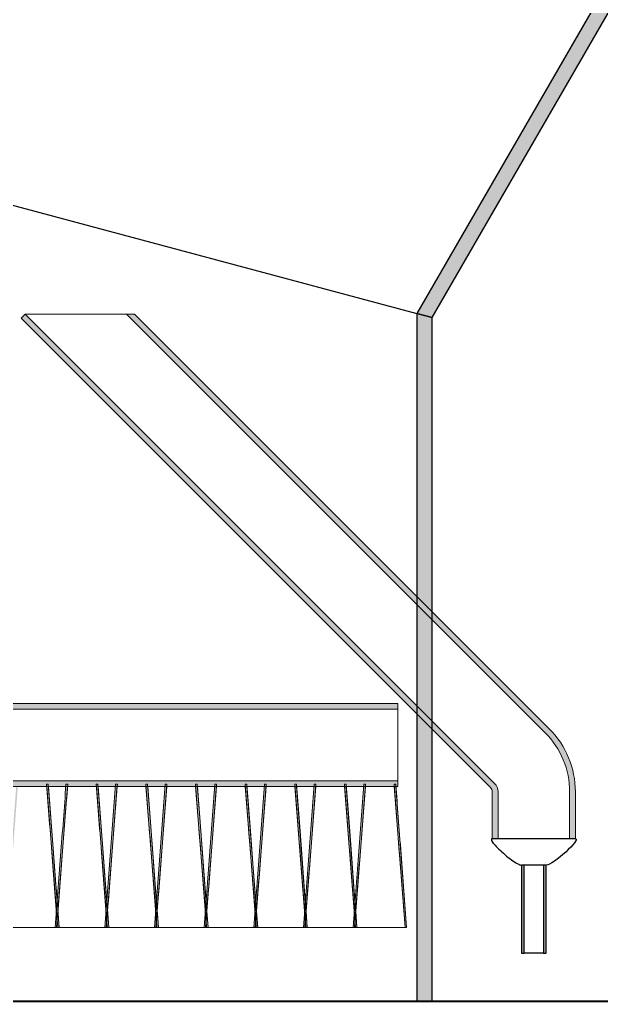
# Model space of a CAD drawing. Header units: millimetres. Extents: x 1147.5 to 1224.1, y 2097.1 to 2139.6.
# Drawn here: x 1215.834 to 1216.443, y 2106.029 to 2107.058 of the extents above; entities that cross this region are included whole.
import ezdxf

# ---------------------------------------------------------------- set-up
doc = ezdxf.new("R2010")
doc.units = ezdxf.units.MM
for name, color, linetype in [('Cubierta_BackgroundLines', 4, 'Continuous'), ('Cubierta_IntersectionBoundary', 4, 'Continuous'), ('Cubierta_IntersectionFill', 4, 'Continuous'), ('PVC0.5_BackgroundLines', 1, 'Continuous'), ('PVC0.5_IntersectionBoundary', 1, 'Continuous'), ('PVC0.5_IntersectionFill', 1, 'Continuous'), ('Reductores_BackgroundLines', 3, 'Continuous'), ('Reductores_IntersectionBoundary', 3, 'Continuous')]:
    doc.layers.add(name, color=color, linetype=linetype)
for name, color, linetype, lineweight in [('paredes', 7, 'Continuous', 40), ('PVC3_BackgroundLines', 1, 'Continuous', 13), ('PVC3_IntersectionBoundary', 1, 'Continuous', 13), ('PVC3_IntersectionFill', 1, 'Continuous', 13)]:
    doc.layers.add(name, color=color, linetype=linetype, lineweight=lineweight)
for name, color, linetype, lineweight, true_color in [('SedManDiffuserPlu_BackgroundLines', 4, 'Continuous', 5, 0x00ffff), ('SedManDiffuserPlu_IntersectionBoundary', 4, 'Continuous', 5, 0x00ffff), ('SedManDiffuserPlu_IntersectionFill', 4, 'Continuous', 5, 0x00ffff)]:
    doc.layers.add(name, color=color, linetype=linetype, lineweight=lineweight, true_color=true_color)

msp = doc.modelspace()

# ---------------------------------------------------------------- hatches: boundary and pattern name
at = {"layer": 'Cubierta_IntersectionFill', "linetype": 'Continuous', "extrusion": (0, 0, -1)}
h = msp.add_hatch(color=8, dxfattribs=at)
h.paths.add_polyline_path([(-1215.9582, 2108.105), (-1215.9766, 2108.105), (-1215.3356, 2106.9947), (-1215.3196, 2106.999)])
h.paths.add_polyline_path([(-1217.0325, 2108.105), (-1217.051, 2108.105), (-1216.266, 2106.7454), (-1216.25, 2106.7497)])
h = msp.add_hatch(color=8, dxfattribs=at)
h.paths.add_polyline_path([(-1215.3196, 2106.999), (-1215.3356, 2106.9947), (-1215.3356, 2106.029), (-1215.3196, 2106.029)])
h.paths.add_polyline_path([(-1216.25, 2106.7497), (-1216.266, 2106.7454), (-1216.266, 2106.029), (-1216.25, 2106.029)])
at = {"layer": 'PVC0.5_IntersectionFill', "linetype": 'Continuous', "extrusion": (0, 0, -1)}
h = msp.add_hatch(color=8, dxfattribs=at)
h.paths.add_polyline_path([(-1216.3595, 2106.0794), (-1216.3595, 2106.1717), (-1216.3625, 2106.1717), (-1216.3625, 2106.0794)])
h.paths.add_polyline_path([(-1216.3855, 2106.1717), (-1216.3855, 2106.0794), (-1216.3825, 2106.0794), (-1216.3825, 2106.1717)])
at = {"layer": 'PVC3_IntersectionFill', "linetype": 'Continuous', "extrusion": (0, 0, -1)}
h = msp.add_hatch(color=8, dxfattribs=at)
edge = h.paths.add_edge_path()
edge.add_line((-1216.416, 2106.2485), (-1216.416, 2106.1992))
edge.add_line((-1216.416, 2106.1992), (-1216.41, 2106.1992))
edge.add_line((-1216.41, 2106.1992), (-1216.41, 2106.2485))
edge.add_arc((-1216.3225, 2106.2485), 0.0875, 135, 180, ccw=False)
edge.add_line((-1216.3844, 2106.3104), (-1215.9458, 2106.749))
edge.add_line((-1215.9458, 2106.749), (-1215.9543, 2106.749))
edge.add_line((-1215.9543, 2106.749), (-1216.3886, 2106.3146))
edge.add_arc((-1216.3225, 2106.2485), 0.0935, 135, 180)
edge = h.paths.add_edge_path()
edge.add_line((-1216.329, 2106.1992), (-1216.329, 2106.2485))
edge.add_arc((-1216.3225, 2106.2485), 0.0065, 135, 180, ccw=False)
edge.add_line((-1216.3271, 2106.2531), (-1215.8355, 2106.7447))
edge.add_line((-1215.8355, 2106.7447), (-1215.8397, 2106.749))
edge.add_line((-1215.8397, 2106.749), (-1216.3313, 2106.2574))
edge.add_arc((-1216.3225, 2106.2485), 0.0125, 135, 180)
edge.add_line((-1216.335, 2106.2485), (-1216.335, 2106.1992))
edge.add_line((-1216.335, 2106.1992), (-1216.329, 2106.1992))
h = msp.add_hatch(color=8, dxfattribs=at)
edge = h.paths.add_edge_path()
edge.add_line((-1214.8977, 2106.0675), (-1214.8352, 2106.0675))
edge.add_line((-1214.8352, 2106.0675), (-1214.8352, 2106.0735))
edge.add_line((-1214.8352, 2106.0735), (-1214.8977, 2106.0735))
edge.add_arc((-1214.8977, 2106.161), 0.0875, 180, 270, ccw=False)
edge.add_line((-1214.9852, 2106.161), (-1214.9852, 2106.2475))
edge.add_arc((-1214.9977, 2106.2475), 0.0125, 360, 450)
edge.add_line((-1214.9977, 2106.26), (-1216.23, 2106.26))
edge.add_line((-1216.23, 2106.26), (-1216.23, 2106.254))
edge.add_line((-1216.23, 2106.254), (-1214.9977, 2106.254))
edge.add_arc((-1214.9977, 2106.2475), 0.0065, 0, 90, ccw=False)
edge.add_line((-1214.9912, 2106.2475), (-1214.9912, 2106.161))
edge.add_arc((-1214.8977, 2106.161), 0.0935, 180, 270)
edge = h.paths.add_edge_path()
edge.add_line((-1214.8352, 2106.1545), (-1214.8977, 2106.1545))
edge.add_arc((-1214.8977, 2106.161), 0.0065, 180, 270, ccw=False)
edge.add_line((-1214.9042, 2106.161), (-1214.9042, 2106.2475))
edge.add_arc((-1214.9977, 2106.2475), 0.0935, 0, 90)
edge.add_line((-1214.9977, 2106.341), (-1216.23, 2106.341))
edge.add_line((-1216.23, 2106.341), (-1216.23, 2106.335))
edge.add_line((-1216.23, 2106.335), (-1214.9977, 2106.335))
edge.add_arc((-1214.9977, 2106.2475), 0.0875, 0, 90, ccw=False)
edge.add_line((-1214.9102, 2106.2475), (-1214.9102, 2106.161))
edge.add_arc((-1214.8977, 2106.161), 0.0125, 180, 270)
edge.add_line((-1214.8977, 2106.1485), (-1214.8352, 2106.1485))
edge.add_line((-1214.8352, 2106.1485), (-1214.8352, 2106.1545))
at = {"layer": 'SedManDiffuserPlu_IntersectionFill', "linetype": 'Continuous', "extrusion": (0, 0, -1)}
h = msp.add_hatch(color=8, dxfattribs=at)
edge = h.paths.add_edge_path()
edge.add_spline(control_points=[(-1215.8737, 2106.1065), (-1215.8718, 2106.1313), (-1215.8699, 2106.1548), (-1215.8659, 2106.2074), (-1215.8639, 2106.2323), (-1215.8621, 2106.2565)], knot_values=[-0.154783, -0.154783, -0.154783, -0.154783, -0.080391, -0.080391, 0, 0, 0, 0], degree=3, periodic=0)
edge.add_line((-1215.8621, 2106.2565), (-1215.8638, 2106.2565))
edge.add_spline(control_points=[(-1215.8638, 2106.2565), (-1215.8656, 2106.2332), (-1215.8674, 2106.2095), (-1215.8714, 2106.157), (-1215.8732, 2106.1325), (-1215.8752, 2106.1065)], knot_values=[-0.142394, -0.142394, -0.142394, -0.142394, -0.072215, -0.072215, 0, 0, 0, 0], degree=3, periodic=0)
edge.add_line((-1215.8752, 2106.1065), (-1215.8737, 2106.1065))
edge = h.paths.add_edge_path()
edge.add_spline(control_points=[(-1215.8322, 2106.2565), (-1215.8303, 2106.2315), (-1215.8283, 2106.2065), (-1215.8245, 2106.1565), (-1215.8225, 2106.1315), (-1215.8206, 2106.1065)], knot_values=[-0.150449, -0.150449, -0.150449, -0.150449, -0.075225, -0.075225, 0, 0, 0, 0], degree=3, periodic=0)
edge.add_line((-1215.8206, 2106.1065), (-1215.8191, 2106.1065))
edge.add_spline(control_points=[(-1215.8191, 2106.1065), (-1215.821, 2106.1315), (-1215.8229, 2106.1565), (-1215.8267, 2106.2065), (-1215.8286, 2106.2315), (-1215.8304, 2106.2565)], knot_values=[-0.150427, -0.150427, -0.150427, -0.150427, -0.075213, -0.075213, 0, 0, 0, 0], degree=3, periodic=0)
edge.add_line((-1215.8304, 2106.2565), (-1215.8322, 2106.2565))
h = msp.add_hatch(color=8, dxfattribs=at)
edge = h.paths.add_edge_path()
edge.add_spline(control_points=[(-1215.9257, 2106.1065), (-1215.9238, 2106.1313), (-1215.9219, 2106.1548), (-1215.9179, 2106.2074), (-1215.9159, 2106.2323), (-1215.9141, 2106.2565)], knot_values=[-0.154783, -0.154783, -0.154783, -0.154783, -0.080391, -0.080391, 0, 0, 0, 0], degree=3, periodic=0)
edge.add_line((-1215.9141, 2106.2565), (-1215.9158, 2106.2565))
edge.add_spline(control_points=[(-1215.9158, 2106.2565), (-1215.9176, 2106.2332), (-1215.9194, 2106.2095), (-1215.9234, 2106.157), (-1215.9252, 2106.1325), (-1215.9272, 2106.1065)], knot_values=[-0.142394, -0.142394, -0.142394, -0.142394, -0.072215, -0.072215, 0, 0, 0, 0], degree=3, periodic=0)
edge.add_line((-1215.9272, 2106.1065), (-1215.9257, 2106.1065))
edge = h.paths.add_edge_path()
edge.add_spline(control_points=[(-1215.8842, 2106.2565), (-1215.8823, 2106.2315), (-1215.8803, 2106.2065), (-1215.8765, 2106.1565), (-1215.8745, 2106.1315), (-1215.8726, 2106.1065)], knot_values=[-0.150449, -0.150449, -0.150449, -0.150449, -0.075225, -0.075225, 0, 0, 0, 0], degree=3, periodic=0)
edge.add_line((-1215.8726, 2106.1065), (-1215.8711, 2106.1065))
edge.add_spline(control_points=[(-1215.8711, 2106.1065), (-1215.873, 2106.1315), (-1215.8749, 2106.1565), (-1215.8787, 2106.2065), (-1215.8806, 2106.2315), (-1215.8824, 2106.2565)], knot_values=[-0.150427, -0.150427, -0.150427, -0.150427, -0.075213, -0.075213, 0, 0, 0, 0], degree=3, periodic=0)
edge.add_line((-1215.8824, 2106.2565), (-1215.8842, 2106.2565))
h = msp.add_hatch(color=8, dxfattribs=at)
edge = h.paths.add_edge_path()
edge.add_spline(control_points=[(-1215.9777, 2106.1065), (-1215.9758, 2106.1313), (-1215.9739, 2106.1548), (-1215.9699, 2106.2074), (-1215.9679, 2106.2323), (-1215.9661, 2106.2565)], knot_values=[-0.154783, -0.154783, -0.154783, -0.154783, -0.080391, -0.080391, 0, 0, 0, 0], degree=3, periodic=0)
edge.add_line((-1215.9661, 2106.2565), (-1215.9678, 2106.2565))
edge.add_spline(control_points=[(-1215.9678, 2106.2565), (-1215.9696, 2106.2332), (-1215.9714, 2106.2095), (-1215.9754, 2106.157), (-1215.9772, 2106.1325), (-1215.9792, 2106.1065)], knot_values=[-0.142394, -0.142394, -0.142394, -0.142394, -0.072215, -0.072215, 0, 0, 0, 0], degree=3, periodic=0)
edge.add_line((-1215.9792, 2106.1065), (-1215.9777, 2106.1065))
edge = h.paths.add_edge_path()
edge.add_spline(control_points=[(-1215.9362, 2106.2565), (-1215.9343, 2106.2315), (-1215.9323, 2106.2065), (-1215.9285, 2106.1565), (-1215.9265, 2106.1315), (-1215.9246, 2106.1065)], knot_values=[-0.150449, -0.150449, -0.150449, -0.150449, -0.075225, -0.075225, 0, 0, 0, 0], degree=3, periodic=0)
edge.add_line((-1215.9246, 2106.1065), (-1215.9231, 2106.1065))
edge.add_spline(control_points=[(-1215.9231, 2106.1065), (-1215.925, 2106.1315), (-1215.9269, 2106.1565), (-1215.9307, 2106.2065), (-1215.9326, 2106.2315), (-1215.9344, 2106.2565)], knot_values=[-0.150427, -0.150427, -0.150427, -0.150427, -0.075213, -0.075213, 0, 0, 0, 0], degree=3, periodic=0)
edge.add_line((-1215.9344, 2106.2565), (-1215.9362, 2106.2565))
h = msp.add_hatch(color=8, dxfattribs=at)
edge = h.paths.add_edge_path()
edge.add_spline(control_points=[(-1216.0297, 2106.1065), (-1216.0278, 2106.1313), (-1216.0259, 2106.1548), (-1216.0219, 2106.2074), (-1216.0199, 2106.2323), (-1216.0181, 2106.2565)], knot_values=[-0.154783, -0.154783, -0.154783, -0.154783, -0.080391, -0.080391, 0, 0, 0, 0], degree=3, periodic=0)
edge.add_line((-1216.0181, 2106.2565), (-1216.0198, 2106.2565))
edge.add_spline(control_points=[(-1216.0198, 2106.2565), (-1216.0216, 2106.2332), (-1216.0234, 2106.2095), (-1216.0274, 2106.157), (-1216.0292, 2106.1325), (-1216.0312, 2106.1065)], knot_values=[-0.142394, -0.142394, -0.142394, -0.142394, -0.072215, -0.072215, 0, 0, 0, 0], degree=3, periodic=0)
edge.add_line((-1216.0312, 2106.1065), (-1216.0297, 2106.1065))
edge = h.paths.add_edge_path()
edge.add_spline(control_points=[(-1215.9882, 2106.2565), (-1215.9863, 2106.2315), (-1215.9843, 2106.2065), (-1215.9805, 2106.1565), (-1215.9785, 2106.1315), (-1215.9766, 2106.1065)], knot_values=[-0.150449, -0.150449, -0.150449, -0.150449, -0.075225, -0.075225, 0, 0, 0, 0], degree=3, periodic=0)
edge.add_line((-1215.9766, 2106.1065), (-1215.9751, 2106.1065))
edge.add_spline(control_points=[(-1215.9751, 2106.1065), (-1215.977, 2106.1315), (-1215.9789, 2106.1565), (-1215.9827, 2106.2065), (-1215.9846, 2106.2315), (-1215.9864, 2106.2565)], knot_values=[-0.150427, -0.150427, -0.150427, -0.150427, -0.075213, -0.075213, 0, 0, 0, 0], degree=3, periodic=0)
edge.add_line((-1215.9864, 2106.2565), (-1215.9882, 2106.2565))
h = msp.add_hatch(color=8, dxfattribs=at)
edge = h.paths.add_edge_path()
edge.add_spline(control_points=[(-1216.0817, 2106.1065), (-1216.0798, 2106.1313), (-1216.0779, 2106.1548), (-1216.0739, 2106.2074), (-1216.0719, 2106.2323), (-1216.0701, 2106.2565)], knot_values=[-0.154783, -0.154783, -0.154783, -0.154783, -0.080391, -0.080391, 0, 0, 0, 0], degree=3, periodic=0)
edge.add_line((-1216.0701, 2106.2565), (-1216.0718, 2106.2565))
edge.add_spline(control_points=[(-1216.0718, 2106.2565), (-1216.0736, 2106.2332), (-1216.0754, 2106.2095), (-1216.0794, 2106.157), (-1216.0812, 2106.1325), (-1216.0832, 2106.1065)], knot_values=[-0.142394, -0.142394, -0.142394, -0.142394, -0.072215, -0.072215, 0, 0, 0, 0], degree=3, periodic=0)
edge.add_line((-1216.0832, 2106.1065), (-1216.0817, 2106.1065))
edge = h.paths.add_edge_path()
edge.add_spline(control_points=[(-1216.0402, 2106.2565), (-1216.0383, 2106.2315), (-1216.0363, 2106.2065), (-1216.0325, 2106.1565), (-1216.0305, 2106.1315), (-1216.0286, 2106.1065)], knot_values=[-0.150449, -0.150449, -0.150449, -0.150449, -0.075225, -0.075225, 0, 0, 0, 0], degree=3, periodic=0)
edge.add_line((-1216.0286, 2106.1065), (-1216.0271, 2106.1065))
edge.add_spline(control_points=[(-1216.0271, 2106.1065), (-1216.029, 2106.1315), (-1216.0309, 2106.1565), (-1216.0347, 2106.2065), (-1216.0366, 2106.2315), (-1216.0384, 2106.2565)], knot_values=[-0.150427, -0.150427, -0.150427, -0.150427, -0.075213, -0.075213, 0, 0, 0, 0], degree=3, periodic=0)
edge.add_line((-1216.0384, 2106.2565), (-1216.0402, 2106.2565))
h = msp.add_hatch(color=8, dxfattribs=at)
edge = h.paths.add_edge_path()
edge.add_spline(control_points=[(-1216.1337, 2106.1065), (-1216.1318, 2106.1313), (-1216.1299, 2106.1548), (-1216.1259, 2106.2074), (-1216.1239, 2106.2323), (-1216.1221, 2106.2565)], knot_values=[-0.154783, -0.154783, -0.154783, -0.154783, -0.080391, -0.080391, 0, 0, 0, 0], degree=3, periodic=0)
edge.add_line((-1216.1221, 2106.2565), (-1216.1238, 2106.2565))
edge.add_spline(control_points=[(-1216.1238, 2106.2565), (-1216.1256, 2106.2332), (-1216.1274, 2106.2095), (-1216.1314, 2106.157), (-1216.1332, 2106.1325), (-1216.1352, 2106.1065)], knot_values=[-0.142394, -0.142394, -0.142394, -0.142394, -0.072215, -0.072215, 0, 0, 0, 0], degree=3, periodic=0)
edge.add_line((-1216.1352, 2106.1065), (-1216.1337, 2106.1065))
edge = h.paths.add_edge_path()
edge.add_spline(control_points=[(-1216.0922, 2106.2565), (-1216.0903, 2106.2315), (-1216.0883, 2106.2065), (-1216.0845, 2106.1565), (-1216.0825, 2106.1315), (-1216.0806, 2106.1065)], knot_values=[-0.150449, -0.150449, -0.150449, -0.150449, -0.075225, -0.075225, 0, 0, 0, 0], degree=3, periodic=0)
edge.add_line((-1216.0806, 2106.1065), (-1216.0791, 2106.1065))
edge.add_spline(control_points=[(-1216.0791, 2106.1065), (-1216.081, 2106.1315), (-1216.0829, 2106.1565), (-1216.0867, 2106.2065), (-1216.0886, 2106.2315), (-1216.0904, 2106.2565)], knot_values=[-0.150427, -0.150427, -0.150427, -0.150427, -0.075213, -0.075213, 0, 0, 0, 0], degree=3, periodic=0)
edge.add_line((-1216.0904, 2106.2565), (-1216.0922, 2106.2565))
h = msp.add_hatch(color=8, dxfattribs=at)
edge = h.paths.add_edge_path()
edge.add_spline(control_points=[(-1216.1857, 2106.1065), (-1216.1838, 2106.1313), (-1216.1819, 2106.1548), (-1216.1779, 2106.2074), (-1216.1759, 2106.2323), (-1216.1741, 2106.2565)], knot_values=[-0.154783, -0.154783, -0.154783, -0.154783, -0.080391, -0.080391, 0, 0, 0, 0], degree=3, periodic=0)
edge.add_line((-1216.1741, 2106.2565), (-1216.1758, 2106.2565))
edge.add_spline(control_points=[(-1216.1758, 2106.2565), (-1216.1776, 2106.2332), (-1216.1794, 2106.2095), (-1216.1834, 2106.157), (-1216.1852, 2106.1325), (-1216.1872, 2106.1065)], knot_values=[-0.142394, -0.142394, -0.142394, -0.142394, -0.072215, -0.072215, 0, 0, 0, 0], degree=3, periodic=0)
edge.add_line((-1216.1872, 2106.1065), (-1216.1857, 2106.1065))
edge = h.paths.add_edge_path()
edge.add_spline(control_points=[(-1216.1442, 2106.2565), (-1216.1423, 2106.2315), (-1216.1403, 2106.2065), (-1216.1365, 2106.1565), (-1216.1345, 2106.1315), (-1216.1326, 2106.1065)], knot_values=[-0.150449, -0.150449, -0.150449, -0.150449, -0.075225, -0.075225, 0, 0, 0, 0], degree=3, periodic=0)
edge.add_line((-1216.1326, 2106.1065), (-1216.1311, 2106.1065))
edge.add_spline(control_points=[(-1216.1311, 2106.1065), (-1216.133, 2106.1315), (-1216.1349, 2106.1565), (-1216.1387, 2106.2065), (-1216.1406, 2106.2315), (-1216.1424, 2106.2565)], knot_values=[-0.150427, -0.150427, -0.150427, -0.150427, -0.075213, -0.075213, 0, 0, 0, 0], degree=3, periodic=0)
edge.add_line((-1216.1424, 2106.2565), (-1216.1442, 2106.2565))
h = msp.add_hatch(color=8, dxfattribs=at)
edge = h.paths.add_edge_path()
edge.add_spline(control_points=[(-1216.2377, 2106.1065), (-1216.2358, 2106.1313), (-1216.2339, 2106.1548), (-1216.2299, 2106.2074), (-1216.2279, 2106.2323), (-1216.2261, 2106.2565)], knot_values=[-0.154783, -0.154783, -0.154783, -0.154783, -0.080391, -0.080391, 0, 0, 0, 0], degree=3, periodic=0)
edge.add_line((-1216.2261, 2106.2565), (-1216.2278, 2106.2565))
edge.add_spline(control_points=[(-1216.2278, 2106.2565), (-1216.2296, 2106.2332), (-1216.2314, 2106.2095), (-1216.2354, 2106.157), (-1216.2372, 2106.1325), (-1216.2392, 2106.1065)], knot_values=[-0.142394, -0.142394, -0.142394, -0.142394, -0.072215, -0.072215, 0, 0, 0, 0], degree=3, periodic=0)
edge.add_line((-1216.2392, 2106.1065), (-1216.2377, 2106.1065))
edge = h.paths.add_edge_path()
edge.add_spline(control_points=[(-1216.1962, 2106.2565), (-1216.1943, 2106.2315), (-1216.1923, 2106.2065), (-1216.1885, 2106.1565), (-1216.1865, 2106.1315), (-1216.1846, 2106.1065)], knot_values=[-0.150449, -0.150449, -0.150449, -0.150449, -0.075225, -0.075225, 0, 0, 0, 0], degree=3, periodic=0)
edge.add_line((-1216.1846, 2106.1065), (-1216.1831, 2106.1065))
edge.add_spline(control_points=[(-1216.1831, 2106.1065), (-1216.185, 2106.1315), (-1216.1869, 2106.1565), (-1216.1907, 2106.2065), (-1216.1926, 2106.2315), (-1216.1944, 2106.2565)], knot_values=[-0.150427, -0.150427, -0.150427, -0.150427, -0.075213, -0.075213, 0, 0, 0, 0], degree=3, periodic=0)
edge.add_line((-1216.1944, 2106.2565), (-1216.1962, 2106.2565))

# ---------------------------------------------------------------- linework, layer by layer
at = {"layer": 'Cubierta_BackgroundLines', "linetype": 'Continuous', "extrusion": (0, 1, 0)}
for p, q in [((1217.0325, 2108.105), (1216.25, 2106.7497)), ((1216.266, 2106.7454), (1217.051, 2108.105)), ((1215.3356, 2106.9947), (1216.25, 2106.7497)), ((1216.25, 2106.7497), (1216.25, 2106.029)), ((1216.266, 2106.7454), (1216.25, 2106.7497)), ((1216.266, 2106.029), (1216.266, 2106.7454)), ((1216.25, 2106.029), (1215.3356, 2106.029)), ((1216.25, 2106.029), (1216.266, 2106.029))]:
    msp.add_line(p, q, dxfattribs=at)
at = {"layer": 'Cubierta_IntersectionBoundary', "linetype": 'Continuous', "extrusion": (0, 0, -1)}
for p, q in [((1217.0325, 2108.105), (1216.25, 2106.7497)), ((1216.266, 2106.7454), (1217.051, 2108.105)), ((1216.25, 2106.7497), (1216.266, 2106.7454)), ((1216.266, 2106.7454), (1216.25, 2106.7497)), ((1216.25, 2106.7497), (1216.25, 2106.029)), ((1216.266, 2106.029), (1216.266, 2106.7454)), ((1216.25, 2106.029), (1216.266, 2106.029))]:
    msp.add_line(p, q, dxfattribs=at)
at = {"layer": 'paredes'}
msp.add_line((1213.8731, 2106.029), (1219.7205, 2106.029), dxfattribs=at)
at = {"layer": 'PVC0.5_BackgroundLines', "linetype": 'Continuous', "extrusion": (0, 1, 0)}
for p, q in [((1216.3625, 2106.1717), (1216.3595, 2106.1717)), ((1216.3595, 2106.1717), (1216.3595, 2106.0794)), ((1216.3825, 2106.1717), (1216.3625, 2106.1717)), ((1216.3625, 2106.0794), (1216.3625, 2106.1717)), ((1216.3825, 2106.1717), (1216.3825, 2106.0794)), ((1216.3855, 2106.1717), (1216.3825, 2106.1717)), ((1216.3855, 2106.0794), (1216.3855, 2106.1717)), ((1216.3595, 2106.0794), (1216.3625, 2106.0794)), ((1216.3825, 2106.0794), (1216.3625, 2106.0794)), ((1216.3825, 2106.0794), (1216.3855, 2106.0794))]:
    msp.add_line(p, q, dxfattribs=at)
at = {"layer": 'PVC0.5_IntersectionBoundary', "linetype": 'Continuous', "extrusion": (0, 0, -1)}
for p, q in [((1216.3595, 2106.1717), (1216.3595, 2106.0794)), ((1216.3625, 2106.1717), (1216.3595, 2106.1717)), ((1216.3625, 2106.0794), (1216.3625, 2106.1717)), ((1216.3855, 2106.1717), (1216.3825, 2106.1717)), ((1216.3825, 2106.1717), (1216.3825, 2106.0794)), ((1216.3855, 2106.0794), (1216.3855, 2106.1717)), ((1216.3595, 2106.0794), (1216.3625, 2106.0794)), ((1216.3825, 2106.0794), (1216.3855, 2106.0794))]:
    msp.add_line(p, q, dxfattribs=at)
at = {"layer": 'PVC3_BackgroundLines', "linetype": 'Continuous', "extrusion": (0, 1, 0)}
for p, q in [((1215.8397, 2106.749), (1215.8355, 2106.7447)), ((1215.8397, 2106.749), (1215.9458, 2106.749)), ((1216.3313, 2106.2574), (1215.8397, 2106.749)), ((1215.9458, 2106.749), (1216.3844, 2106.3104)), ((1215.9543, 2106.749), (1215.9458, 2106.749)), ((1216.3886, 2106.3146), (1215.9543, 2106.749)), ((1215.8355, 2106.7447), (1216.3271, 2106.2531)), ((1216.23, 2106.341), (1214.9977, 2106.341)), ((1216.23, 2106.335), (1216.23, 2106.341)), ((1214.9977, 2106.335), (1216.23, 2106.335)), ((1216.23, 2106.26), (1216.23, 2106.335)), ((1216.23, 2106.26), (1214.9977, 2106.26)), ((1214.9977, 2106.254), (1216.23, 2106.254)), ((1216.23, 2106.254), (1216.23, 2106.26)), ((1216.329, 2106.2485), (1216.329, 2106.1992)), ((1216.335, 2106.1992), (1216.335, 2106.2485)), ((1216.41, 2106.2485), (1216.41, 2106.1992)), ((1216.416, 2106.1992), (1216.416, 2106.2485)), ((1216.329, 2106.1992), (1216.335, 2106.1992)), ((1216.335, 2106.1992), (1216.41, 2106.1992)), ((1216.41, 2106.1992), (1216.416, 2106.1992))]:
    msp.add_line(p, q, dxfattribs=at)
at = {"layer": 'PVC3_BackgroundLines', "linetype": 'Continuous'}
for radius in [0.0875, 0.0935, 0.0125, 0.0065]:
    msp.add_arc((1216.3225, 2106.2485), radius, 0, 45, dxfattribs=at)
at = {"layer": 'PVC3_IntersectionBoundary', "linetype": 'Continuous', "extrusion": (0, 0, -1)}
for p, q in [((1215.8397, 2106.749), (1215.8355, 2106.7447)), ((1216.3313, 2106.2574), (1215.8397, 2106.749)), ((1215.9543, 2106.749), (1215.9458, 2106.749)), ((1215.9458, 2106.749), (1216.3844, 2106.3104)), ((1216.3886, 2106.3146), (1215.9543, 2106.749)), ((1215.8355, 2106.7447), (1216.3271, 2106.2531)), ((1216.23, 2106.341), (1214.9977, 2106.341)), ((1216.23, 2106.335), (1216.23, 2106.341)), ((1214.9977, 2106.335), (1216.23, 2106.335)), ((1216.23, 2106.26), (1214.9977, 2106.26)), ((1214.9977, 2106.254), (1216.23, 2106.254)), ((1216.23, 2106.254), (1216.23, 2106.26)), ((1216.329, 2106.2485), (1216.329, 2106.1992)), ((1216.335, 2106.1992), (1216.335, 2106.2485)), ((1216.41, 2106.2485), (1216.41, 2106.1992)), ((1216.416, 2106.1992), (1216.416, 2106.2485)), ((1216.329, 2106.1992), (1216.335, 2106.1992)), ((1216.41, 2106.1992), (1216.416, 2106.1992))]:
    msp.add_line(p, q, dxfattribs=at)
for radius in [0.0875, 0.0935, 0.0125, 0.0065]:
    msp.add_arc((-1216.3225, 2106.2485), radius, 135, 180, dxfattribs=at)
at = {"layer": 'Reductores_BackgroundLines', "linetype": 'Continuous'}
msp.add_open_spline([(1216.329, 2106.1992), (1216.3289, 2106.1992), (1216.3287, 2106.1992), (1216.3285, 2106.1992), (1216.3284, 2106.1992), (1216.3282, 2106.1991), (1216.3282, 2106.199), (1216.3281, 2106.1989), (1216.328, 2106.1988), (1216.328, 2106.1986), (1216.328, 2106.1985), (1216.328, 2106.1982), (1216.3281, 2106.1979), (1216.3286, 2106.1966), (1216.3298, 2106.195), (1216.3335, 2106.1906), (1216.3378, 2106.1865), (1216.3468, 2106.1788), (1216.3515, 2106.1753), (1216.3561, 2106.1728), (1216.3573, 2106.1722), (1216.3587, 2106.1718), (1216.3591, 2106.1717), (1216.3595, 2106.1717)], degree=3, knots=[-0.0327776, -0.0327776, -0.0327776, -0.0327776, -0.03238497, -0.03238497, -0.03204396, -0.03204396, -0.03178813, -0.03178813, -0.03151938, -0.03151938, -0.03113262, -0.03113262, -0.03045136, -0.03045136, -0.02645577, -0.02645577, -0.01536317, -0.01536317, -0.00434321, -0.00434321, -0.00113842, -0.00113842, 0, 0, 0, 0], dxfattribs=at)
msp.add_open_spline([(1216.416, 2106.1992), (1216.4228, 2106.1992), (1216.3923, 2106.1717), (1216.3855, 2106.1717)], degree=3, dxfattribs=at)
at = {"layer": 'Reductores_IntersectionBoundary', "linetype": 'Continuous', "extrusion": (0, 1, 0)}
for p, q in [((1216.416, 2106.1992), (1216.329, 2106.1992)), ((1216.3855, 2106.1717), (1216.3595, 2106.1717))]:
    msp.add_line(p, q, dxfattribs=at)
at = {"layer": 'Reductores_IntersectionBoundary', "linetype": 'Continuous'}
msp.add_open_spline([(1216.329, 2106.1992), (1216.3289, 2106.1992), (1216.3287, 2106.1992), (1216.3285, 2106.1992), (1216.3284, 2106.1992), (1216.3282, 2106.1991), (1216.3282, 2106.199), (1216.3281, 2106.1989), (1216.328, 2106.1988), (1216.328, 2106.1986), (1216.328, 2106.1985), (1216.328, 2106.1982), (1216.3281, 2106.1979), (1216.3286, 2106.1966), (1216.3298, 2106.195), (1216.3335, 2106.1906), (1216.3378, 2106.1865), (1216.3468, 2106.1788), (1216.3515, 2106.1753), (1216.3561, 2106.1728), (1216.3573, 2106.1722), (1216.3587, 2106.1718), (1216.3591, 2106.1717), (1216.3595, 2106.1717)], degree=3, knots=[-0.0327776, -0.0327776, -0.0327776, -0.0327776, -0.03238497, -0.03238497, -0.03204396, -0.03204396, -0.03178813, -0.03178813, -0.03151938, -0.03151938, -0.03113262, -0.03113262, -0.03045136, -0.03045136, -0.02645577, -0.02645577, -0.01536317, -0.01536317, -0.00434321, -0.00434321, -0.00113842, -0.00113842, 0, 0, 0, 0], dxfattribs=at)
msp.add_open_spline([(1216.416, 2106.1992), (1216.4228, 2106.1992), (1216.3923, 2106.1717), (1216.3855, 2106.1717)], degree=3, dxfattribs=at)
at = {"layer": 'SedManDiffuserPlu_BackgroundLines', "linetype": 'Continuous', "extrusion": (0, 1, 0)}
for p, q in [((1215.8638, 2106.2565), (1215.8621, 2106.2565)), ((1215.8622, 2106.254), (1215.8724, 2106.1233)), ((1215.864, 2106.254), (1215.8731, 2106.1334)), ((1215.884, 2106.254), (1215.8739, 2106.1233)), ((1215.8842, 2106.2565), (1215.8824, 2106.2565)), ((1215.9158, 2106.2565), (1215.9141, 2106.2565)), ((1215.9142, 2106.254), (1215.9244, 2106.1233)), ((1215.916, 2106.254), (1215.9251, 2106.1334)), ((1215.936, 2106.254), (1215.9259, 2106.1233)), ((1215.9362, 2106.2565), (1215.9344, 2106.2565)), ((1215.9678, 2106.2565), (1215.9661, 2106.2565)), ((1215.9662, 2106.254), (1215.9764, 2106.1233)), ((1215.968, 2106.254), (1215.9771, 2106.1334)), ((1215.988, 2106.254), (1215.9779, 2106.1233)), ((1215.9882, 2106.2565), (1215.9864, 2106.2565)), ((1216.0198, 2106.2565), (1216.0181, 2106.2565)), ((1216.0182, 2106.254), (1216.0284, 2106.1233)), ((1216.02, 2106.254), (1216.0291, 2106.1334)), ((1216.04, 2106.254), (1216.0299, 2106.1233)), ((1216.0402, 2106.2565), (1216.0384, 2106.2565)), ((1216.0718, 2106.2565), (1216.0701, 2106.2565)), ((1216.0702, 2106.254), (1216.0804, 2106.1233)), ((1216.072, 2106.254), (1216.0811, 2106.1334)), ((1216.092, 2106.254), (1216.0819, 2106.1233)), ((1216.0922, 2106.2565), (1216.0904, 2106.2565)), ((1216.1238, 2106.2565), (1216.1221, 2106.2565)), ((1216.1222, 2106.254), (1216.1324, 2106.1233)), ((1216.124, 2106.254), (1216.1331, 2106.1334)), ((1216.144, 2106.254), (1216.1339, 2106.1233)), ((1216.1442, 2106.2565), (1216.1424, 2106.2565)), ((1216.1758, 2106.2565), (1216.1741, 2106.2565)), ((1216.1742, 2106.254), (1216.1844, 2106.1233)), ((1216.176, 2106.254), (1216.1851, 2106.1334)), ((1216.196, 2106.254), (1216.1859, 2106.1233)), ((1216.1962, 2106.2565), (1216.1944, 2106.2565)), ((1216.2278, 2106.2565), (1216.2261, 2106.2565)), ((1216.2262, 2106.254), (1216.2377, 2106.1065)), ((1216.228, 2106.254), (1216.2392, 2106.1065)), ((1215.8739, 2106.1233), (1215.8752, 2106.1065)), ((1215.9259, 2106.1233), (1215.9272, 2106.1065)), ((1215.9779, 2106.1233), (1215.9792, 2106.1065)), ((1216.0299, 2106.1233), (1216.0312, 2106.1065)), ((1216.0819, 2106.1233), (1216.0832, 2106.1065)), ((1216.1339, 2106.1233), (1216.1352, 2106.1065)), ((1216.1859, 2106.1233), (1216.1872, 2106.1065)), ((1215.8731, 2106.1135), (1215.8726, 2106.1065)), ((1215.8731, 2106.1135), (1215.8737, 2106.1065)), ((1215.9251, 2106.1135), (1215.9246, 2106.1065)), ((1215.9251, 2106.1135), (1215.9257, 2106.1065)), ((1215.9771, 2106.1135), (1215.9766, 2106.1065)), ((1215.9771, 2106.1135), (1215.9777, 2106.1065)), ((1216.0291, 2106.1135), (1216.0286, 2106.1065)), ((1216.0291, 2106.1135), (1216.0297, 2106.1065)), ((1216.0811, 2106.1135), (1216.0806, 2106.1065)), ((1216.0811, 2106.1135), (1216.0817, 2106.1065)), ((1216.1331, 2106.1135), (1216.1326, 2106.1065)), ((1216.1331, 2106.1135), (1216.1337, 2106.1065)), ((1216.1851, 2106.1135), (1216.1846, 2106.1065)), ((1216.1851, 2106.1135), (1216.1857, 2106.1065)), ((1215.8711, 2106.1065), (1215.8726, 2106.1065)), ((1215.8737, 2106.1065), (1215.8752, 2106.1065)), ((1215.9231, 2106.1065), (1215.9246, 2106.1065)), ((1215.9257, 2106.1065), (1215.9272, 2106.1065)), ((1215.9751, 2106.1065), (1215.9766, 2106.1065)), ((1215.9777, 2106.1065), (1215.9792, 2106.1065)), ((1216.0271, 2106.1065), (1216.0286, 2106.1065)), ((1216.0297, 2106.1065), (1216.0312, 2106.1065)), ((1216.0791, 2106.1065), (1216.0806, 2106.1065)), ((1216.0817, 2106.1065), (1216.0832, 2106.1065)), ((1216.1311, 2106.1065), (1216.1326, 2106.1065)), ((1216.1337, 2106.1065), (1216.1352, 2106.1065)), ((1216.1831, 2106.1065), (1216.1846, 2106.1065)), ((1216.1857, 2106.1065), (1216.1872, 2106.1065)), ((1216.2377, 2106.1065), (1216.2392, 2106.1065))]:
    msp.add_line(p, q, dxfattribs=at)
at = {"layer": 'SedManDiffuserPlu_BackgroundLines', "linetype": 'Continuous'}
for points, knots in [([(1215.8621, 2106.2565), (1215.8639, 2106.2323), (1215.8659, 2106.2074), (1215.8699, 2106.1548), (1215.8718, 2106.1313), (1215.8737, 2106.1065)], [-0.1547828, -0.1547828, -0.1547828, -0.1547828, -0.0743917, -0.0743917, 0, 0, 0, 0]), ([(1215.8752, 2106.1065), (1215.8732, 2106.1325), (1215.8714, 2106.157), (1215.8674, 2106.2095), (1215.8656, 2106.2332), (1215.8638, 2106.2565)], [-0.1423942, -0.1423942, -0.1423942, -0.1423942, -0.0701792, -0.0701792, 0, 0, 0, 0]), ([(1215.8824, 2106.2565), (1215.8806, 2106.2315), (1215.8787, 2106.2065), (1215.8749, 2106.1565), (1215.873, 2106.1315), (1215.8711, 2106.1065)], [-0.1504265, -0.1504265, -0.1504265, -0.1504265, -0.0752133, -0.0752133, 0, 0, 0, 0]), ([(1215.8726, 2106.1065), (1215.8745, 2106.1315), (1215.8765, 2106.1565), (1215.8803, 2106.2065), (1215.8823, 2106.2315), (1215.8842, 2106.2565)], [-0.1504494, -0.1504494, -0.1504494, -0.1504494, -0.0752247, -0.0752247, 0, 0, 0, 0]), ([(1215.9141, 2106.2565), (1215.9159, 2106.2323), (1215.9179, 2106.2074), (1215.9219, 2106.1548), (1215.9238, 2106.1313), (1215.9257, 2106.1065)], [-0.1547828, -0.1547828, -0.1547828, -0.1547828, -0.0743917, -0.0743917, 0, 0, 0, 0]), ([(1215.9272, 2106.1065), (1215.9252, 2106.1325), (1215.9234, 2106.157), (1215.9194, 2106.2095), (1215.9176, 2106.2332), (1215.9158, 2106.2565)], [-0.1423942, -0.1423942, -0.1423942, -0.1423942, -0.0701792, -0.0701792, 0, 0, 0, 0]), ([(1215.9344, 2106.2565), (1215.9326, 2106.2315), (1215.9307, 2106.2065), (1215.9269, 2106.1565), (1215.925, 2106.1315), (1215.9231, 2106.1065)], [-0.1504265, -0.1504265, -0.1504265, -0.1504265, -0.0752133, -0.0752133, 0, 0, 0, 0]), ([(1215.9246, 2106.1065), (1215.9265, 2106.1315), (1215.9285, 2106.1565), (1215.9323, 2106.2065), (1215.9343, 2106.2315), (1215.9362, 2106.2565)], [-0.1504494, -0.1504494, -0.1504494, -0.1504494, -0.0752247, -0.0752247, 0, 0, 0, 0]), ([(1215.9661, 2106.2565), (1215.9679, 2106.2323), (1215.9699, 2106.2074), (1215.9739, 2106.1548), (1215.9758, 2106.1313), (1215.9777, 2106.1065)], [-0.1547828, -0.1547828, -0.1547828, -0.1547828, -0.0743917, -0.0743917, 0, 0, 0, 0]), ([(1215.9792, 2106.1065), (1215.9772, 2106.1325), (1215.9754, 2106.157), (1215.9714, 2106.2095), (1215.9696, 2106.2332), (1215.9678, 2106.2565)], [-0.1423942, -0.1423942, -0.1423942, -0.1423942, -0.0701792, -0.0701792, 0, 0, 0, 0]), ([(1215.9864, 2106.2565), (1215.9846, 2106.2315), (1215.9827, 2106.2065), (1215.9789, 2106.1565), (1215.977, 2106.1315), (1215.9751, 2106.1065)], [-0.1504265, -0.1504265, -0.1504265, -0.1504265, -0.0752133, -0.0752133, 0, 0, 0, 0]), ([(1215.9766, 2106.1065), (1215.9785, 2106.1315), (1215.9805, 2106.1565), (1215.9843, 2106.2065), (1215.9863, 2106.2315), (1215.9882, 2106.2565)], [-0.1504494, -0.1504494, -0.1504494, -0.1504494, -0.0752247, -0.0752247, 0, 0, 0, 0]), ([(1216.0181, 2106.2565), (1216.0199, 2106.2323), (1216.0219, 2106.2074), (1216.0259, 2106.1548), (1216.0278, 2106.1313), (1216.0297, 2106.1065)], [-0.1547828, -0.1547828, -0.1547828, -0.1547828, -0.0743917, -0.0743917, 0, 0, 0, 0]), ([(1216.0312, 2106.1065), (1216.0292, 2106.1325), (1216.0274, 2106.157), (1216.0234, 2106.2095), (1216.0216, 2106.2332), (1216.0198, 2106.2565)], [-0.1423942, -0.1423942, -0.1423942, -0.1423942, -0.0701792, -0.0701792, 0, 0, 0, 0]), ([(1216.0384, 2106.2565), (1216.0366, 2106.2315), (1216.0347, 2106.2065), (1216.0309, 2106.1565), (1216.029, 2106.1315), (1216.0271, 2106.1065)], [-0.1504265, -0.1504265, -0.1504265, -0.1504265, -0.0752133, -0.0752133, 0, 0, 0, 0]), ([(1216.0286, 2106.1065), (1216.0305, 2106.1315), (1216.0325, 2106.1565), (1216.0363, 2106.2065), (1216.0383, 2106.2315), (1216.0402, 2106.2565)], [-0.1504494, -0.1504494, -0.1504494, -0.1504494, -0.0752247, -0.0752247, 0, 0, 0, 0]), ([(1216.0701, 2106.2565), (1216.0719, 2106.2323), (1216.0739, 2106.2074), (1216.0779, 2106.1548), (1216.0798, 2106.1313), (1216.0817, 2106.1065)], [-0.1547828, -0.1547828, -0.1547828, -0.1547828, -0.0743917, -0.0743917, 0, 0, 0, 0]), ([(1216.0832, 2106.1065), (1216.0812, 2106.1325), (1216.0794, 2106.157), (1216.0754, 2106.2095), (1216.0736, 2106.2332), (1216.0718, 2106.2565)], [-0.1423942, -0.1423942, -0.1423942, -0.1423942, -0.0701792, -0.0701792, 0, 0, 0, 0]), ([(1216.0904, 2106.2565), (1216.0886, 2106.2315), (1216.0867, 2106.2065), (1216.0829, 2106.1565), (1216.081, 2106.1315), (1216.0791, 2106.1065)], [-0.1504265, -0.1504265, -0.1504265, -0.1504265, -0.0752133, -0.0752133, 0, 0, 0, 0]), ([(1216.0806, 2106.1065), (1216.0825, 2106.1315), (1216.0845, 2106.1565), (1216.0883, 2106.2065), (1216.0903, 2106.2315), (1216.0922, 2106.2565)], [-0.1504494, -0.1504494, -0.1504494, -0.1504494, -0.0752247, -0.0752247, 0, 0, 0, 0]), ([(1216.1221, 2106.2565), (1216.1239, 2106.2323), (1216.1259, 2106.2074), (1216.1299, 2106.1548), (1216.1318, 2106.1313), (1216.1337, 2106.1065)], [-0.1547828, -0.1547828, -0.1547828, -0.1547828, -0.0743917, -0.0743917, 0, 0, 0, 0]), ([(1216.1352, 2106.1065), (1216.1332, 2106.1325), (1216.1314, 2106.157), (1216.1274, 2106.2095), (1216.1256, 2106.2332), (1216.1238, 2106.2565)], [-0.1423942, -0.1423942, -0.1423942, -0.1423942, -0.0701792, -0.0701792, 0, 0, 0, 0]), ([(1216.1424, 2106.2565), (1216.1406, 2106.2315), (1216.1387, 2106.2065), (1216.1349, 2106.1565), (1216.133, 2106.1315), (1216.1311, 2106.1065)], [-0.1504265, -0.1504265, -0.1504265, -0.1504265, -0.0752133, -0.0752133, 0, 0, 0, 0]), ([(1216.1326, 2106.1065), (1216.1345, 2106.1315), (1216.1365, 2106.1565), (1216.1403, 2106.2065), (1216.1423, 2106.2315), (1216.1442, 2106.2565)], [-0.1504494, -0.1504494, -0.1504494, -0.1504494, -0.0752247, -0.0752247, 0, 0, 0, 0]), ([(1216.1741, 2106.2565), (1216.1759, 2106.2323), (1216.1779, 2106.2074), (1216.1819, 2106.1548), (1216.1838, 2106.1313), (1216.1857, 2106.1065)], [-0.1547828, -0.1547828, -0.1547828, -0.1547828, -0.0743917, -0.0743917, 0, 0, 0, 0]), ([(1216.1872, 2106.1065), (1216.1852, 2106.1325), (1216.1834, 2106.157), (1216.1794, 2106.2095), (1216.1776, 2106.2332), (1216.1758, 2106.2565)], [-0.1423942, -0.1423942, -0.1423942, -0.1423942, -0.0701792, -0.0701792, 0, 0, 0, 0]), ([(1216.1944, 2106.2565), (1216.1926, 2106.2315), (1216.1907, 2106.2065), (1216.1869, 2106.1565), (1216.185, 2106.1315), (1216.1831, 2106.1065)], [-0.1504265, -0.1504265, -0.1504265, -0.1504265, -0.0752133, -0.0752133, 0, 0, 0, 0]), ([(1216.1846, 2106.1065), (1216.1865, 2106.1315), (1216.1885, 2106.1565), (1216.1923, 2106.2065), (1216.1943, 2106.2315), (1216.1962, 2106.2565)], [-0.1504494, -0.1504494, -0.1504494, -0.1504494, -0.0752247, -0.0752247, 0, 0, 0, 0]), ([(1216.2261, 2106.2565), (1216.2279, 2106.2323), (1216.2299, 2106.2074), (1216.2339, 2106.1548), (1216.2358, 2106.1313), (1216.2377, 2106.1065)], [-0.1547828, -0.1547828, -0.1547828, -0.1547828, -0.0743917, -0.0743917, 0, 0, 0, 0]), ([(1216.2392, 2106.1065), (1216.2372, 2106.1325), (1216.2354, 2106.157), (1216.2314, 2106.2095), (1216.2296, 2106.2332), (1216.2278, 2106.2565)], [-0.1423942, -0.1423942, -0.1423942, -0.1423942, -0.0701792, -0.0701792, 0, 0, 0, 0]), ([(1215.8711, 2106.1065), (1215.863, 2106.1065), (1215.8549, 2106.1065), (1215.8468, 2106.1065), (1215.8389, 2106.1065), (1215.831, 2106.1065), (1215.8232, 2106.1065)], [0.0482291, 0.0482291, 0.0482291, 0.0482291, 0.5061072, 0.5061072, 0.5061072, 0.9515825, 0.9515825, 0.9515825, 0.9515825]), ([(1215.9231, 2106.1065), (1215.915, 2106.1065), (1215.9069, 2106.1065), (1215.8988, 2106.1065), (1215.8909, 2106.1065), (1215.883, 2106.1065), (1215.8752, 2106.1065)], [0.0482291, 0.0482291, 0.0482291, 0.0482291, 0.5061072, 0.5061072, 0.5061072, 0.9515825, 0.9515825, 0.9515825, 0.9515825]), ([(1215.9751, 2106.1065), (1215.967, 2106.1065), (1215.9589, 2106.1065), (1215.9508, 2106.1065), (1215.9429, 2106.1065), (1215.935, 2106.1065), (1215.9272, 2106.1065)], [0.0482291, 0.0482291, 0.0482291, 0.0482291, 0.5061072, 0.5061072, 0.5061072, 0.9515825, 0.9515825, 0.9515825, 0.9515825]), ([(1216.0271, 2106.1065), (1216.019, 2106.1065), (1216.0109, 2106.1065), (1216.0028, 2106.1065), (1215.9949, 2106.1065), (1215.987, 2106.1065), (1215.9792, 2106.1065)], [0.0482291, 0.0482291, 0.0482291, 0.0482291, 0.5061072, 0.5061072, 0.5061072, 0.9515825, 0.9515825, 0.9515825, 0.9515825]), ([(1216.0791, 2106.1065), (1216.071, 2106.1065), (1216.0629, 2106.1065), (1216.0548, 2106.1065), (1216.0469, 2106.1065), (1216.039, 2106.1065), (1216.0312, 2106.1065)], [0.0482291, 0.0482291, 0.0482291, 0.0482291, 0.5061072, 0.5061072, 0.5061072, 0.9515825, 0.9515825, 0.9515825, 0.9515825]), ([(1216.1311, 2106.1065), (1216.123, 2106.1065), (1216.1149, 2106.1065), (1216.1068, 2106.1065), (1216.0989, 2106.1065), (1216.091, 2106.1065), (1216.0832, 2106.1065)], [0.0482291, 0.0482291, 0.0482291, 0.0482291, 0.5061072, 0.5061072, 0.5061072, 0.9515825, 0.9515825, 0.9515825, 0.9515825]), ([(1216.1831, 2106.1065), (1216.175, 2106.1065), (1216.1669, 2106.1065), (1216.1588, 2106.1065), (1216.1509, 2106.1065), (1216.143, 2106.1065), (1216.1352, 2106.1065)], [0.0482291, 0.0482291, 0.0482291, 0.0482291, 0.5061072, 0.5061072, 0.5061072, 0.9515825, 0.9515825, 0.9515825, 0.9515825]), ([(1216.2377, 2106.1065), (1216.2287, 2106.1065), (1216.2198, 2106.1065), (1216.2108, 2106.1065), (1216.2029, 2106.1065), (1216.195, 2106.1065), (1216.1872, 2106.1065)], [0, 0, 0, 0, 0.5061072, 0.5061072, 0.5061072, 0.9515825, 0.9515825, 0.9515825, 0.9515825])]:
    msp.add_open_spline(points, degree=3, knots=knots, dxfattribs=at)
for points in [[(1215.8737, 2106.1065), (1215.8733, 2106.1065), (1215.873, 2106.1065), (1215.8726, 2106.1065)], [(1215.8737, 2106.1065), (1215.8733, 2106.1065), (1215.873, 2106.1065), (1215.8726, 2106.1065)], [(1215.9257, 2106.1065), (1215.9253, 2106.1065), (1215.925, 2106.1065), (1215.9246, 2106.1065)], [(1215.9257, 2106.1065), (1215.9253, 2106.1065), (1215.925, 2106.1065), (1215.9246, 2106.1065)], [(1215.9777, 2106.1065), (1215.9773, 2106.1065), (1215.977, 2106.1065), (1215.9766, 2106.1065)], [(1215.9777, 2106.1065), (1215.9773, 2106.1065), (1215.977, 2106.1065), (1215.9766, 2106.1065)], [(1216.0297, 2106.1065), (1216.0293, 2106.1065), (1216.029, 2106.1065), (1216.0286, 2106.1065)], [(1216.0297, 2106.1065), (1216.0293, 2106.1065), (1216.029, 2106.1065), (1216.0286, 2106.1065)], [(1216.0817, 2106.1065), (1216.0813, 2106.1065), (1216.081, 2106.1065), (1216.0806, 2106.1065)], [(1216.0817, 2106.1065), (1216.0813, 2106.1065), (1216.081, 2106.1065), (1216.0806, 2106.1065)], [(1216.1337, 2106.1065), (1216.1333, 2106.1065), (1216.133, 2106.1065), (1216.1326, 2106.1065)], [(1216.1337, 2106.1065), (1216.1333, 2106.1065), (1216.133, 2106.1065), (1216.1326, 2106.1065)], [(1216.1857, 2106.1065), (1216.1853, 2106.1065), (1216.185, 2106.1065), (1216.1846, 2106.1065)], [(1216.1857, 2106.1065), (1216.1853, 2106.1065), (1216.185, 2106.1065), (1216.1846, 2106.1065)]]:
    msp.add_open_spline(points, degree=3, dxfattribs=at)
at = {"layer": 'SedManDiffuserPlu_IntersectionBoundary', "linetype": 'Continuous', "extrusion": (0, 0, -1)}
for p, q in [((1215.8638, 2106.2565), (1215.8621, 2106.2565)), ((1215.8842, 2106.2565), (1215.8824, 2106.2565)), ((1215.9158, 2106.2565), (1215.9141, 2106.2565)), ((1215.9362, 2106.2565), (1215.9344, 2106.2565)), ((1215.9678, 2106.2565), (1215.9661, 2106.2565)), ((1215.9882, 2106.2565), (1215.9864, 2106.2565)), ((1216.0198, 2106.2565), (1216.0181, 2106.2565)), ((1216.0402, 2106.2565), (1216.0384, 2106.2565)), ((1216.0718, 2106.2565), (1216.0701, 2106.2565)), ((1216.0922, 2106.2565), (1216.0904, 2106.2565)), ((1216.1238, 2106.2565), (1216.1221, 2106.2565)), ((1216.1442, 2106.2565), (1216.1424, 2106.2565)), ((1216.1758, 2106.2565), (1216.1741, 2106.2565)), ((1216.1962, 2106.2565), (1216.1944, 2106.2565)), ((1216.2278, 2106.2565), (1216.2261, 2106.2565)), ((1215.8711, 2106.1065), (1215.8726, 2106.1065)), ((1215.8737, 2106.1065), (1215.8752, 2106.1065)), ((1215.9231, 2106.1065), (1215.9246, 2106.1065)), ((1215.9257, 2106.1065), (1215.9272, 2106.1065)), ((1215.9751, 2106.1065), (1215.9766, 2106.1065)), ((1215.9777, 2106.1065), (1215.9792, 2106.1065)), ((1216.0271, 2106.1065), (1216.0286, 2106.1065)), ((1216.0297, 2106.1065), (1216.0312, 2106.1065)), ((1216.0791, 2106.1065), (1216.0806, 2106.1065)), ((1216.0817, 2106.1065), (1216.0832, 2106.1065)), ((1216.1311, 2106.1065), (1216.1326, 2106.1065)), ((1216.1337, 2106.1065), (1216.1352, 2106.1065)), ((1216.1831, 2106.1065), (1216.1846, 2106.1065)), ((1216.1857, 2106.1065), (1216.1872, 2106.1065)), ((1216.2377, 2106.1065), (1216.2392, 2106.1065))]:
    msp.add_line(p, q, dxfattribs=at)
at = {"layer": 'SedManDiffuserPlu_IntersectionBoundary', "linetype": 'Continuous'}
for points, knots in [([(1215.8621, 2106.2565), (1215.8639, 2106.2323), (1215.8659, 2106.2074), (1215.8699, 2106.1548), (1215.8718, 2106.1313), (1215.8737, 2106.1065)], [-0.1547828, -0.1547828, -0.1547828, -0.1547828, -0.0743917, -0.0743917, 0, 0, 0, 0]), ([(1215.8752, 2106.1065), (1215.8732, 2106.1325), (1215.8714, 2106.157), (1215.8674, 2106.2095), (1215.8656, 2106.2332), (1215.8638, 2106.2565)], [-0.1423942, -0.1423942, -0.1423942, -0.1423942, -0.0701792, -0.0701792, 0, 0, 0, 0]), ([(1215.8824, 2106.2565), (1215.8806, 2106.2315), (1215.8787, 2106.2065), (1215.8749, 2106.1565), (1215.873, 2106.1315), (1215.8711, 2106.1065)], [-0.1504265, -0.1504265, -0.1504265, -0.1504265, -0.0752133, -0.0752133, 0, 0, 0, 0]), ([(1215.8726, 2106.1065), (1215.8745, 2106.1315), (1215.8765, 2106.1565), (1215.8803, 2106.2065), (1215.8823, 2106.2315), (1215.8842, 2106.2565)], [-0.1504494, -0.1504494, -0.1504494, -0.1504494, -0.0752247, -0.0752247, 0, 0, 0, 0]), ([(1215.9141, 2106.2565), (1215.9159, 2106.2323), (1215.9179, 2106.2074), (1215.9219, 2106.1548), (1215.9238, 2106.1313), (1215.9257, 2106.1065)], [-0.1547828, -0.1547828, -0.1547828, -0.1547828, -0.0743917, -0.0743917, 0, 0, 0, 0]), ([(1215.9272, 2106.1065), (1215.9252, 2106.1325), (1215.9234, 2106.157), (1215.9194, 2106.2095), (1215.9176, 2106.2332), (1215.9158, 2106.2565)], [-0.1423942, -0.1423942, -0.1423942, -0.1423942, -0.0701792, -0.0701792, 0, 0, 0, 0]), ([(1215.9344, 2106.2565), (1215.9326, 2106.2315), (1215.9307, 2106.2065), (1215.9269, 2106.1565), (1215.925, 2106.1315), (1215.9231, 2106.1065)], [-0.1504265, -0.1504265, -0.1504265, -0.1504265, -0.0752133, -0.0752133, 0, 0, 0, 0]), ([(1215.9246, 2106.1065), (1215.9265, 2106.1315), (1215.9285, 2106.1565), (1215.9323, 2106.2065), (1215.9343, 2106.2315), (1215.9362, 2106.2565)], [-0.1504494, -0.1504494, -0.1504494, -0.1504494, -0.0752247, -0.0752247, 0, 0, 0, 0]), ([(1215.9661, 2106.2565), (1215.9679, 2106.2323), (1215.9699, 2106.2074), (1215.9739, 2106.1548), (1215.9758, 2106.1313), (1215.9777, 2106.1065)], [-0.1547828, -0.1547828, -0.1547828, -0.1547828, -0.0743917, -0.0743917, 0, 0, 0, 0]), ([(1215.9792, 2106.1065), (1215.9772, 2106.1325), (1215.9754, 2106.157), (1215.9714, 2106.2095), (1215.9696, 2106.2332), (1215.9678, 2106.2565)], [-0.1423942, -0.1423942, -0.1423942, -0.1423942, -0.0701792, -0.0701792, 0, 0, 0, 0]), ([(1215.9864, 2106.2565), (1215.9846, 2106.2315), (1215.9827, 2106.2065), (1215.9789, 2106.1565), (1215.977, 2106.1315), (1215.9751, 2106.1065)], [-0.1504265, -0.1504265, -0.1504265, -0.1504265, -0.0752133, -0.0752133, 0, 0, 0, 0]), ([(1215.9766, 2106.1065), (1215.9785, 2106.1315), (1215.9805, 2106.1565), (1215.9843, 2106.2065), (1215.9863, 2106.2315), (1215.9882, 2106.2565)], [-0.1504494, -0.1504494, -0.1504494, -0.1504494, -0.0752247, -0.0752247, 0, 0, 0, 0]), ([(1216.0181, 2106.2565), (1216.0199, 2106.2323), (1216.0219, 2106.2074), (1216.0259, 2106.1548), (1216.0278, 2106.1313), (1216.0297, 2106.1065)], [-0.1547828, -0.1547828, -0.1547828, -0.1547828, -0.0743917, -0.0743917, 0, 0, 0, 0]), ([(1216.0312, 2106.1065), (1216.0292, 2106.1325), (1216.0274, 2106.157), (1216.0234, 2106.2095), (1216.0216, 2106.2332), (1216.0198, 2106.2565)], [-0.1423942, -0.1423942, -0.1423942, -0.1423942, -0.0701792, -0.0701792, 0, 0, 0, 0]), ([(1216.0384, 2106.2565), (1216.0366, 2106.2315), (1216.0347, 2106.2065), (1216.0309, 2106.1565), (1216.029, 2106.1315), (1216.0271, 2106.1065)], [-0.1504265, -0.1504265, -0.1504265, -0.1504265, -0.0752133, -0.0752133, 0, 0, 0, 0]), ([(1216.0286, 2106.1065), (1216.0305, 2106.1315), (1216.0325, 2106.1565), (1216.0363, 2106.2065), (1216.0383, 2106.2315), (1216.0402, 2106.2565)], [-0.1504494, -0.1504494, -0.1504494, -0.1504494, -0.0752247, -0.0752247, 0, 0, 0, 0]), ([(1216.0701, 2106.2565), (1216.0719, 2106.2323), (1216.0739, 2106.2074), (1216.0779, 2106.1548), (1216.0798, 2106.1313), (1216.0817, 2106.1065)], [-0.1547828, -0.1547828, -0.1547828, -0.1547828, -0.0743917, -0.0743917, 0, 0, 0, 0]), ([(1216.0832, 2106.1065), (1216.0812, 2106.1325), (1216.0794, 2106.157), (1216.0754, 2106.2095), (1216.0736, 2106.2332), (1216.0718, 2106.2565)], [-0.1423942, -0.1423942, -0.1423942, -0.1423942, -0.0701792, -0.0701792, 0, 0, 0, 0]), ([(1216.0904, 2106.2565), (1216.0886, 2106.2315), (1216.0867, 2106.2065), (1216.0829, 2106.1565), (1216.081, 2106.1315), (1216.0791, 2106.1065)], [-0.1504265, -0.1504265, -0.1504265, -0.1504265, -0.0752133, -0.0752133, 0, 0, 0, 0]), ([(1216.0806, 2106.1065), (1216.0825, 2106.1315), (1216.0845, 2106.1565), (1216.0883, 2106.2065), (1216.0903, 2106.2315), (1216.0922, 2106.2565)], [-0.1504494, -0.1504494, -0.1504494, -0.1504494, -0.0752247, -0.0752247, 0, 0, 0, 0]), ([(1216.1221, 2106.2565), (1216.1239, 2106.2323), (1216.1259, 2106.2074), (1216.1299, 2106.1548), (1216.1318, 2106.1313), (1216.1337, 2106.1065)], [-0.1547828, -0.1547828, -0.1547828, -0.1547828, -0.0743917, -0.0743917, 0, 0, 0, 0]), ([(1216.1352, 2106.1065), (1216.1332, 2106.1325), (1216.1314, 2106.157), (1216.1274, 2106.2095), (1216.1256, 2106.2332), (1216.1238, 2106.2565)], [-0.1423942, -0.1423942, -0.1423942, -0.1423942, -0.0701792, -0.0701792, 0, 0, 0, 0]), ([(1216.1424, 2106.2565), (1216.1406, 2106.2315), (1216.1387, 2106.2065), (1216.1349, 2106.1565), (1216.133, 2106.1315), (1216.1311, 2106.1065)], [-0.1504265, -0.1504265, -0.1504265, -0.1504265, -0.0752133, -0.0752133, 0, 0, 0, 0]), ([(1216.1326, 2106.1065), (1216.1345, 2106.1315), (1216.1365, 2106.1565), (1216.1403, 2106.2065), (1216.1423, 2106.2315), (1216.1442, 2106.2565)], [-0.1504494, -0.1504494, -0.1504494, -0.1504494, -0.0752247, -0.0752247, 0, 0, 0, 0]), ([(1216.1741, 2106.2565), (1216.1759, 2106.2323), (1216.1779, 2106.2074), (1216.1819, 2106.1548), (1216.1838, 2106.1313), (1216.1857, 2106.1065)], [-0.1547828, -0.1547828, -0.1547828, -0.1547828, -0.0743917, -0.0743917, 0, 0, 0, 0]), ([(1216.1872, 2106.1065), (1216.1852, 2106.1325), (1216.1834, 2106.157), (1216.1794, 2106.2095), (1216.1776, 2106.2332), (1216.1758, 2106.2565)], [-0.1423942, -0.1423942, -0.1423942, -0.1423942, -0.0701792, -0.0701792, 0, 0, 0, 0]), ([(1216.1944, 2106.2565), (1216.1926, 2106.2315), (1216.1907, 2106.2065), (1216.1869, 2106.1565), (1216.185, 2106.1315), (1216.1831, 2106.1065)], [-0.1504265, -0.1504265, -0.1504265, -0.1504265, -0.0752133, -0.0752133, 0, 0, 0, 0]), ([(1216.1846, 2106.1065), (1216.1865, 2106.1315), (1216.1885, 2106.1565), (1216.1923, 2106.2065), (1216.1943, 2106.2315), (1216.1962, 2106.2565)], [-0.1504494, -0.1504494, -0.1504494, -0.1504494, -0.0752247, -0.0752247, 0, 0, 0, 0]), ([(1216.2261, 2106.2565), (1216.2279, 2106.2323), (1216.2299, 2106.2074), (1216.2339, 2106.1548), (1216.2358, 2106.1313), (1216.2377, 2106.1065)], [-0.1547828, -0.1547828, -0.1547828, -0.1547828, -0.0743917, -0.0743917, 0, 0, 0, 0]), ([(1216.2392, 2106.1065), (1216.2372, 2106.1325), (1216.2354, 2106.157), (1216.2314, 2106.2095), (1216.2296, 2106.2332), (1216.2278, 2106.2565)], [-0.1423942, -0.1423942, -0.1423942, -0.1423942, -0.0701792, -0.0701792, 0, 0, 0, 0])]:
    msp.add_open_spline(points, degree=3, knots=knots, dxfattribs=at)

doc.saveas('drawing.dxf')
